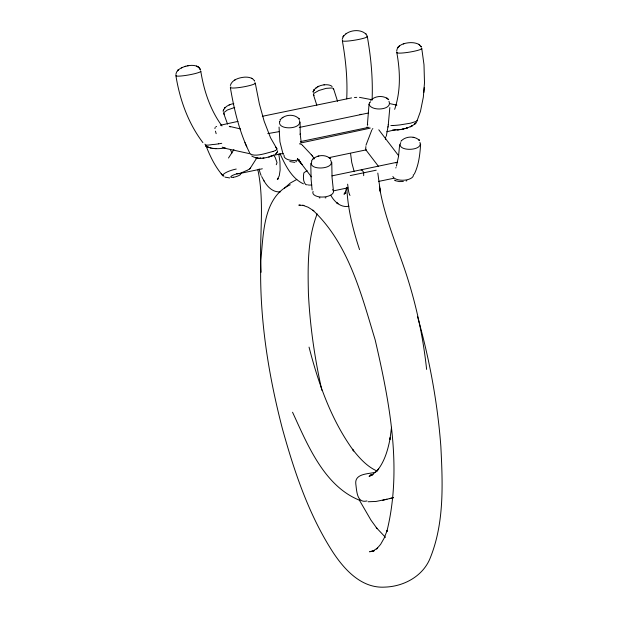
<?xml version="1.0" encoding="UTF-8"?>
<svg xmlns="http://www.w3.org/2000/svg" width="618" height="618" viewBox="0 0 618 618"><rect width="100%" height="100%" fill="white"/><g stroke="black" fill="none" stroke-linecap="round" stroke-linejoin="round"><path stroke-width="0.93" d="M300.101 122.194L300.232 134.43L300.201 133.936L301.167 142.117M365.748 149.031L365.763 148.567M372.09 100.031C373.002 78.787 371.009 57.489 367.308 36.586M365.786 148.081L365.856 146.566M369.873 102.379L369.054 104.009L367.37 125.13M393.164 125.493A21.862 2.719 -9.1 0 0 395.821 125.315L396.493 125.269A19.397 2.441 -9.2 0 0 400.201 124.882L410.63 123.16L416.918 121.167L420.449 111.433L423.33 97.173L424.496 82.82L423.994 64.697L421.762 48.482M346.713 98.826C347.679 79.398 345.748 59.915 342.357 40.788M396.648 51.163C397.135 44.72 404.945 42.866 410.29 42.65C412.801 42.596 415.358 42.866 417.683 43.839C419.081 43.793 421.916 47.71 420.866 46.273L421.306 47.038M214.902 128.598L215.164 127.47M389.827 107.555L388.274 124.875M399.645 144.658L398.54 156.377L396.439 166.095M342.217 39.382C344.427 29.795 362.163 27.339 367.1 35.728M420.611 144.133C419.977 154.369 418.811 164.867 414.269 174.199M423.886 92.406L424.272 87.524M363.678 175.674L363.654 172.322L361.769 169.703A1.545 0.44 78.2 0 0 361.569 169.695L331.959 175.867M275.056 154.415L276.972 152.7L277.667 150.823M391.526 427.285L389.95 439.413L390.313 437.328C388.181 448.846 385.022 460.665 377.698 470.066L378.649 469.047L372.476 474.647L369.077 476.37L372.917 474.601M223.16 111.464C223.531 107.2 229.402 104.125 233.805 103.646M175.836 74.369C176.416 69.896 181.151 67.733 184.96 66.474M367.053 127.339L367.123 126.844M386.281 136.284L388.027 126.59M346.683 187.524L345.068 193.179L345.616 192.244L343.987 194.23L345.439 193.009L344.543 193.673M387.957 127.084L388.343 124.38M230.329 85.485C232.005 79.645 238.957 77.721 244.334 77.173C246.752 77.026 249.255 77.219 251.48 78.231C252.886 78.324 255.157 81.831 254.585 81.035M313.171 91.966C315.404 84.411 329.077 83.082 332.098 86.543M277.474 151.789L277.621 151.294M223.276 110.637L223.484 109.965L223.322 110.452M395.829 167.988L395.991 167.509M394.67 109.34C400.866 90.807 400.255 71.549 396.81 52.6M417.227 120.873L416.849 120.417M317.158 213.913C307.37 239.042 307.818 266.729 308.405 293.287C309.966 325.925 314.701 358.37 321.839 390.244M371.773 130.104L366.134 144.797A2.433 0.788 -71 0 0 366.003 145.284M333.365 89.61L333.457 88.552L332.152 87.957L326.134 88.351L318.849 90.506L314.029 93.233L313.357 94.508L316.81 105.176M342.859 36.841L343.199 36.277M311.503 160.842C315.412 154.747 325.802 153.72 330.715 159.089M361.151 170.313L361.569 169.695L396.856 162.302M250.143 168.42L256.818 157.93M228.498 158.023L233.944 149.51M276.261 164.736L277.034 162.588L275.35 157.837A3.731 1.074 78.2 0 0 275.103 157.312L273.365 154.848M279.684 121.53C277.204 130.406 302.341 129.703 299.506 120.626M280.333 119.629C284.759 114.299 294.701 113.581 299.228 119.112L298.548 118.239L299.22 119.073M343.284 36.153L343.701 35.612M279.761 121.422L280.232 120.896M400.92 141.259C405.4 136.138 414.701 135.527 419.498 140.479M276.972 152.7L276.138 153.588M250.746 154.176C256.122 156.98 266.551 152.986 273.094 151.456M416.123 122.727L415.62 123.276L416.254 122.542M284.396 188.289L290.221 183.098L296.779 179.475M370.63 100.371C375.165 95.651 383.917 95.033 388.699 99.676M415.62 123.276C410.213 128.212 400.433 130.251 392.515 130.081M372.855 128.567L372.337 129.17A4.419 1.437 -71 0 0 372.206 129.34M311.82 161.429C307.138 171.132 336.377 169.525 330.615 160.224M369.973 102.271L370.522 101.761M177.451 70.792L178.077 70.151M312.6 159.297L313.187 158.726M415.064 123.816L414.446 124.334L415.25 123.631M400.75 142.603C395.814 151.843 423.531 151.333 419.931 142.364M249.587 168.977L247.455 170.143M204.875 144.164C205.593 146.366 212.26 144.179 214.693 144.38A21.931 2.542 -10.2 0 0 218.602 143.839M316.57 87.547L316.061 87.91L316.756 87.416M282.202 117.783L282.882 117.327M395.729 162.851L396.408 162.457M277.428 179.243L278.339 178.61L277.32 179.467L279.259 175.806L280.124 170.05L279.939 161.715L278.78 154.075M345.902 33.766L346.567 33.372M234.685 80.077L235.388 79.676M215.844 126.806L216.586 126.412M275.45 150.483L275.126 150.645A19.397 2.526 -10 0 1 273.056 151.464M181.313 67.941L182.287 67.478M345.423 193.179L345.895 192.955M247.007 170.344L240.448 173.256L237.389 173.812A8.227 6.728 -66.6 0 1 236.539 173.758M290.275 184.759C262.727 197.327 263.592 234.647 260.804 260.124C259.22 316.802 268.081 373.365 282.241 428.12C294.176 471.318 308.614 514.639 333.133 552.507C344.867 570.236 361.909 588.63 385.068 587.1C403.222 586.482 421.685 576.888 429.44 559.869C444.527 524.226 442.751 484.234 440.85 446.381C437.536 402.426 429.433 358.888 417.49 316.478M229.124 104.975L229.973 104.635M307.131 170.645L304.087 172.646A3.515 3.345 -77.7 0 0 303.793 173.194C303.183 176.787 303.021 181.785 305.694 184.543A3.044 2.889 -77.7 0 0 306.165 184.697L307.432 184.805M270.591 156.501L272.994 155.543C266.451 158.092 258.054 159.977 251.704 155.983M403.245 43.94L404.041 43.669M299.614 161.738L300.325 161.507M406.134 180.966L406.883 180.734M185.554 66.304C190.414 64.975 197.814 64.257 200.417 69.703L200.023 68.892L200.309 69.479M376.238 170.197L350.251 175.582M184.712 66.551L185.809 66.226M268.745 157.065L269.718 156.779M396.084 129.533L386.806 131.742M372.801 474.493L370.128 475.219L372.6 474.624M220.356 125.253L238.007 121.383M318.015 156.223L318.842 156.022M234.74 107.47L227.331 110.012L223.507 112.862L227.555 124.094M368.089 501.762L376.053 501.437L386.999 499.213M389.317 498.664L393.581 497.621L382.727 500.263M361.206 114.253L360 114.523M403.021 129.038L402.511 129.154L404.041 128.814M239.151 173.627L262.318 168.784M262.302 116.308L351.557 97.907M299.282 127.455L368.343 113.017M300.356 141.622L369.077 127.262M328.676 157.706L366.065 149.888M333.782 190.8L347.88 187.841M374.315 550.8L369.595 551.781L374.4 550.429L373.148 550.97L377.575 547.957L376.578 549.039L380.603 544.373L384.157 538.124L387.223 530.337L386.822 531.65C402.503 468.483 389.564 402.133 375.18 339.931C361.383 294.508 348.73 243.855 312.947 210.244L313.805 210.838L308.119 207.223L302.666 205.246L303.956 205.477L298.811 205.153L300.155 205.037M378.71 181.398L393.573 178.308M283.276 153.395L274.531 155.126M279.452 131.58L267.787 133.604M187.524 65.825L188.652 65.624M399.908 129.618L400.456 129.525M400.943 129.448L401.476 129.355M325.153 197.899L326.018 197.752M270.97 155.721L272.391 155.504M225.238 148.019C218.865 148.853 211.673 149.517 205.956 145.987M375.806 472.191C368.714 474.06 354.516 473.288 355.79 483.917C356.764 490.669 356.725 503.57 366.976 500.951M397.328 129.934L397.892 129.873M398.332 129.819L398.888 129.757M262.882 158.1L263.994 157.984M403.353 181.514L399.282 181.584L395.767 180.788M323.963 84.813L324.612 84.743M300.387 142.882L301.422 142.781A17.428 8.219 -2.6 0 0 302.102 142.696L369.433 128.328A13.117 6.188 -2.6 0 0 370.275 128.042M348.977 206.196C340.981 208.003 334.323 201.8 330.815 195.288M354.462 97.52L356.756 97.35M310.375 185.037L311.827 184.929M280.626 191.781C273.164 192.816 267.277 186.752 263.963 180.788M393.118 125.508L390.846 125.578M397.158 162.264L397.343 162.264A4.735 3.399 34.1 0 1 397.598 162.279L397.675 162.279M260.07 158.216L260.811 158.208L259.884 158.216M229.68 177.938L225.037 177.134M294.84 162.379L289.796 161.561M214.987 148.583L216.068 148.629M359.498 97.35L372.106 99.761M308.367 184.983L309.649 185.091M258.1 158.131L257.258 158.03L257.907 158.108M212.546 148.32L213.936 148.498L213.55 148.444M319.189 197.791L319.977 197.922M414.014 137.459L413.133 137.296M299.413 143.809L300.75 144.133A4.419 3.167 34.1 0 1 301.036 144.226L301.105 144.249A1.931 1.383 34.1 0 1 301.893 144.712L302.573 145.4M389.564 103.561L396.895 105.16M240.556 128.953L229.255 126.319L230.267 126.929M250.653 153.89L226.35 148.59L222.156 147.138M211.209 148.081L210.298 147.88M256.246 157.884L255.481 157.714L256.045 157.837M224.589 114.137L224.187 114.013M359.939 500.402C324.133 486.289 307.532 444.674 292.553 412.245M314.261 95.28L313.388 94.639M197.127 66.373L196.493 66.103L197.351 66.466M395.535 180.695L394.408 180.124M377.359 471.186C367.015 466.667 359.29 457.946 352.461 449.232L353.751 450.993C331.294 420.255 318.455 383.67 309.039 347.115M303.43 183.855C291.356 178.1 285.238 164.991 279.923 153.465M251.48 78.231L252.306 78.671M224.01 113.936L223.477 113.426M387.247 98.409L386.683 98.053L388.05 99.034M387.131 98.324L387.656 98.71M385.493 537.359L376.246 527.587L377.104 528.591L371.009 520.194L359.282 499.985M388.985 101.36C392.816 110.074 371.279 111.703 369.031 104.257M365.632 33.426L366.072 33.874M302.65 145.485L311.202 154.593M311.279 154.678L314.585 158.857M222.874 175.651C215.157 166.937 210.112 156.269 205.894 145.524M297.382 158.532L302.009 164.512L297.559 158.741M378.788 129.78L398.633 155.751M365.825 149.811L378.471 166.366M298.185 159.575L311.372 176.841M202.905 142.611C188.173 123.237 179.753 99.606 175.914 75.736M312.229 155.767L312.414 156.03A2.433 1.746 34.1 0 1 312.638 156.439M221.978 125.948C210.274 109.965 203.855 90.661 200.796 71.24M255.265 83.136L259.367 103.894L264.149 121.205L270.553 137.799L277.003 149.031L276.462 149.888A21.862 2.827 -10.1 0 1 275.419 150.491M275.759 147.2L276.988 148.984M350.012 195.442L349.711 194.933M264.21 181.213L261.653 176.532M347.64 184.179L348.374 189.911A30.46 28.165 -58.4 0 0 349 193.009L349.579 194.662M261.12 175.404L260.402 173.72A30.46 29.177 76.3 0 1 259.498 170.56L259.135 168.923M249.587 152.723C239.46 132.322 234.152 109.888 230.352 87.547M230.352 149.656L231.997 153.001M244.944 142.557L246.744 146.806M283.214 154.716L279.923 141.769L279.05 127.069M333.558 88.729L337.559 101.329M354.199 171.665L351.766 162.549L350.553 153.457M359.537 249.595C353.032 229.881 347.942 209.525 346.852 188.722M215.458 131.147L216.153 133.681M257.899 169.942C264.967 203.708 258.872 238.177 261.097 272.268M333.326 189.656L332.059 177.621L331.766 162.287M312.121 189.919L311.117 179.467L310.777 163.538M426.613 369.417C423.098 336.308 415.991 303.592 405.562 271.974C396.13 243.855 384.373 216.308 379.467 186.891L380.472 192.376L377.814 173.071M346.837 187.331L346.899 189.131M385.323 136.972A10.351 4.99 -2.3 0 1 385.431 139.32M299.382 159.699A10.351 4.99 -2.3 0 1 288.583 159.807A10.351 4.99 -2.3 0 1 284.095 155.203M299.012 161.136A5.176 2.495 -2.3 0 1 298.788 161.213M296.563 161.653A5.176 2.495 -2.3 0 1 295.775 161.684M413.334 174.531A10.367 4.828 -1.7 0 1 404.682 180.147A10.367 4.828 -1.7 0 1 392.87 176.516M332.561 189.61A10.367 4.913 -3.5 0 1 324.164 196.964A10.367 4.913 -3.5 0 1 313.094 191.456M366.211 149.842A1.8 0.587 -71 0 1 366.018 149.927M367.393 124.844A14.137 6.667 -2.6 0 1 367.803 124.805M250.321 168.119A1.452 1.19 -66.6 0 1 249.68 169.008M223.979 176.169A10.367 2.487 -17 0 1 225.392 172.87A10.367 2.487 -17 0 1 236.231 169.054M221.738 143.322A20.533 2.348 -10.1 0 1 218.625 143.824M200.433 70.993A12.646 1.491 -10.1 0 1 188.235 75.025A12.646 1.491 -10.1 0 1 176.339 75.211M366.791 36.3A12.646 1.445 -9.5 0 1 355.296 40.077A12.646 1.445 -9.5 0 1 342.65 40.379M421.159 48.134A12.646 1.591 -9.3 0 1 409.927 52.051A12.646 1.591 -9.3 0 1 397.088 52.159M254.886 82.858A12.646 1.638 -9.9 0 1 242.542 87.045A12.646 1.638 -9.9 0 1 230.869 86.922M313.264 91.588L313.148 92.09L313.496 90.962L313.264 91.588M223.685 109.502L223.422 110.158L223.685 109.502M313.666 90.614L313.442 91.093L314.021 90.012L313.666 90.614M314.253 89.695L313.936 90.143L314.253 89.695M280.402 119.544L280.147 119.884L280.402 119.544M398.502 46.798L397.946 47.431L398.502 46.798M224.867 107.856L224.527 108.235L224.867 107.856M401.414 140.688L401.406 140.703M398.896 46.412L398.394 46.906L399.583 45.848L398.896 46.412M178.494 69.78L177.945 70.274L178.494 69.78M412.276 125.755L411.14 126.342L412.276 125.755M318.672 86.35L317.861 86.759L318.672 86.35M411.464 126.18L410.267 126.752L411.464 126.18M407.478 127.826L406.057 128.274L407.478 127.826M209.425 147.632L208.297 147.238L209.425 147.632M207.54 146.914L205.724 145.809L207.54 146.914M198.455 67.153L197.93 66.79L198.455 67.153M419.653 45.006L419.128 44.612L419.653 45.006M337.397 203.283L336.571 202.604L337.976 203.778L337.397 203.283M330.012 158.285L329.579 157.914L330.012 158.285M419.251 140.209L418.788 139.714L419.251 140.209M199.529 68.189L199.12 67.71L199.529 68.189M222.967 175.744L221.275 173.758L222.967 175.744M233.38 177.296A5.183 1.244 -17 0 0 240.68 174.021A5.183 1.244 -17 0 0 233.071 175.141A5.183 1.244 -17 0 0 233.38 177.296"/></g></svg>
